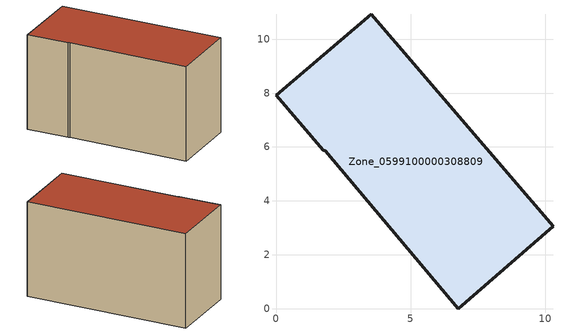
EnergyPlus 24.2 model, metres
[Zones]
Zone_0599100000308809
 floor ground (C_G): 0,7.91 3.53,10.92 10.28,3.05 6.77,0 1.83,5.86 1.76,5.88 z0
 wall outside (C_F): 3.53,10.92 0,7.91 1.76,5.88 1.83,5.86 6.77,0 10.28,3.05 3.53,10.92 z0:6.07
 roof outside (C_R): 10.28,3.05 3.53,10.92 0,7.91 1.76,5.88 1.83,5.86 6.77,0 z6.07
[BUILDING]
Pand.0599100000308809: North Axis=0; Terrain=City; Loads Convergence Tolerance Value=0.04; Temperature Convergence Tolerance Value=0.4; Solar Distribution=FullExterior; Maximum Number of Warmup Days=25; Minimum Number of Warmup Days=1
[Site:Location]
Rotterdam.The.Hague.AP_ZH_NLD Design_Conditions: Latitude=51.96; Longitude=4.45; Time Zone=1; Elevation=-4.5
[SITE:GROUNDTEMPERATURE:BUILDINGSURFACE]
18, 18, 18, 18, 18, 18, 18, 18, 18, 18, 18, 18
[MATERIAL] Thermal Absorptance=0.9; Solar Absorptance=0.7; Visible Absorptance=0.7
Name | Roughness | Thickness | Conductivity | Density | Specific Heat
G.TI.1946 | MediumSmooth | 0.15 | 1 | 540 | 1210
F.TI.1946 | Rough | 0.3 | 0.857143 | 1920 | 840
R.TI.1946 | MediumRough | 0.2 | 0.1 | 1500 | 1000
[CONSTRUCTION]
C_G: G.TI.1946
C_F: F.TI.1946
C_R: R.TI.1946
[ZONE]
Zone_0599100000308809: Type=1; Multiplier=1; Ceiling Height=Autocalculate; Volume=Autocalculate; Floor Area=autocalculate; Part of Total Floor Area=Yes
[ZONEINFILTRATION:DESIGNFLOWRATE]
Infil_Zone_0599100000308809: Zone or ZoneList or Space or SpaceList=Zone_0599100000308809; Schedule=AlwaysOn; Design Flow Rate Calculation Method=Flow/Area; Flow Rate per Floor Area=0.003; Constant Term Coefficient=1; Temperature Term Coefficient=0; Velocity Term Coefficient=0; Velocity Squared Term Coefficient=0
[HVACTEMPLATE:ZONE:IDEALLOADSAIRSYSTEM]
Zone_0599100000308809: Maximum Heating Supply Air Temperature=50; Minimum Cooling Supply Air Temperature=13; Maximum Heating Supply Air Humidity Ratio=0.0156; Minimum Cooling Supply Air Humidity Ratio=0.0077; Heating Limit=NoLimit; Cooling Limit=NoLimit; Dehumidification Control Type=ConstantSensibleHeatRatio; Cooling Sensible Heat Ratio=0.7; Dehumidification Setpoint=60; Humidification Control Type=None; Humidification Setpoint=30; Outdoor Air Method=None; Outdoor Air Flow Rate per Person=0.00944; Outdoor Air Flow Rate per Zone Floor Area=0; Outdoor Air Flow Rate per Zone=0; Demand Controlled Ventilation Type=None; Outdoor Air Economizer Type=NoEconomizer; Heat Recovery Type=None; Sensible Heat Recovery Effectiveness=0.7; Latent Heat Recovery Effectiveness=0.65
[ZONECONTROL:THERMOSTAT]
ThermostatControl_Zone_0599100000308809: Zone or ZoneList=Zone_0599100000308809; Control Type Schedule=DualSetpointControlType; Control 1=Thermostat_Zone_0599100000308809; Temperature Difference Between Cutout And Setpoint=0
[THERMOSTATSETPOINT:DUALSETPOINT]
Thermostat_Zone_0599100000308809: Heating Setpoint Temperature Schedule=HeatingSetpoint_Zone_0599100000308809; Cooling Setpoint Temperature Schedule=CoolingSetpoint_Zone_0599100000308809
[SCHEDULE:COMPACT]
HeatingSetpoint_Zone_0599100000308809: Through: 12/31, For: AllDays, Until: 24:00, 21
CoolingSetpoint_Zone_0599100000308809: Through: 12/31, For: AllDays, Until: 24:00, 24
DualSetpointControlType: Through: 12/31, For: AllDays, Until: 24:00, 4
AlwaysOn: Through: 12/31, For: AllDays, Until: 24:00, 1
